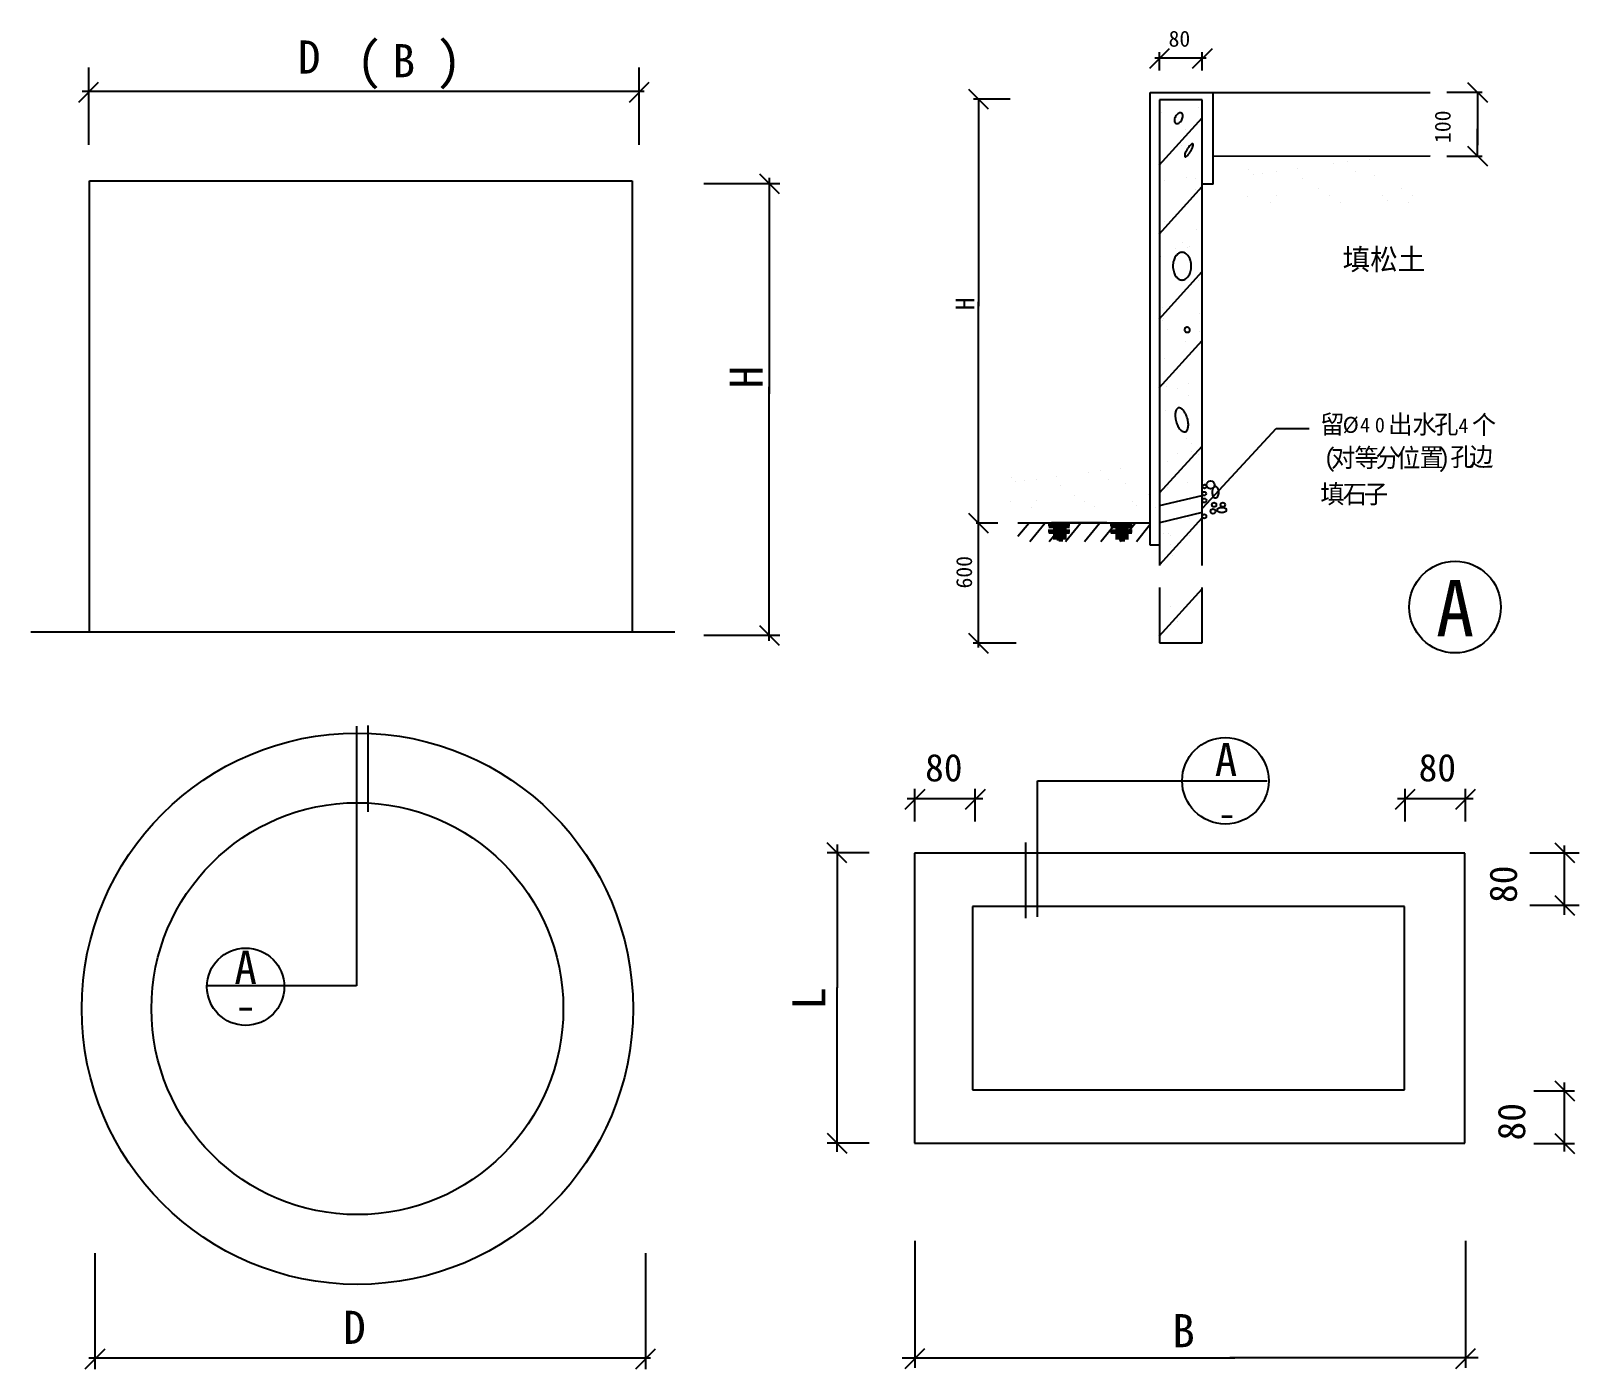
# Model space of a CAD drawing. Header units: metres. Extents: x 165.9 to 263.1, y 143.4 to 227.5.
import ezdxf

# ---------------------------------------------------------------- set-up
doc = ezdxf.new("R2010")
doc.units = ezdxf.units.M
doc.layers.add('ZZ-1', color=7, linetype='Continuous')

# ---------------------------------------------------------------- blocks, each defined once
blk = doc.blocks.new('X0')
for p, q in [((3709.82, 5806.54), (3709.82, 5806.54)), ((3803.28, 5808.47), (3803.28, 5808.47)), ((3871.19, 5817.41), (3871.19, 5817.41)), ((3897.22, 5820.84), (3897.22, 5820.84)), ((3937.87, 5826.19), (3937.87, 5826.19)), ((3719.04, 5798.1), (3719.04, 5798.1)), ((3736.61, 5799.69), (3736.61, 5799.69)), ((3762.63, 5803.12), (3762.63, 5803.12)), ((3812.75, 5789.61), (3812.75, 5789.61)), ((3912.85, 5802.12), (3912.85, 5802.12)), ((3947.8, 5794.47), (3947.8, 5794.47)), ((4078.68, 5796.14), (4078.68, 5796.14)), ((4112.92, 5800.4), (4112.92, 5800.4)), ((4122.13, 5791.96), (4122.13, 5791.96)), ((3707.49, 5756.19), (3707.49, 5756.19)), ((3752.46, 5743.34), (3752.46, 5743.34)), ((3762.54, 5758.24), (3762.54, 5758.24)), ((3842.12, 5769.9), (3842.12, 5769.9)), ((3863.2, 5756.47), (3863.2, 5756.47)), ((3883.34, 5745.01), (3883.34, 5745.01)), ((3962.61, 5756.52), (3962.61, 5756.52)), ((3971.83, 5748.07), (3971.83, 5748.07)), ((3997.82, 5770.19), (3997.82, 5770.19)), ((4011.24, 5744.4), (4011.24, 5744.4)), ((4018.91, 5756.75), (4018.91, 5756.75))]:
    blk.add_line(p, q)

msp = doc.modelspace()

# ---------------------------------------------------------------- linework, layer by layer
for p, q in [((236.48, 225.81), (239.72, 225.81)), ((236.77, 225.01), (236.77, 226.15)), ((239.46, 225.01), (239.46, 226.15)), ((169.48, 225.2), (169.48, 220.33)), ((204.07, 225.2), (204.07, 220.33)), ((204.4, 223.69), (169.09, 223.69)), ((227.4, 223.21), (225.1, 223.21)), ((225.4, 223.21), (225.4, 210.19)), ((236.2, 223.63), (253.79, 223.63)), ((236.2, 195.18), (236.2, 223.63)), ((240.16, 217.87), (240.16, 223.63)), ((254.83, 223.64), (257.05, 223.64)), ((256.75, 223.64), (256.75, 220.32)), ((236.75, 219.06), (239.45, 222.04)), ((236.93, 222.37), (236.93, 222.37)), ((239.2, 222.67), (239.2, 222.67)), ((237.72, 221.73), (237.72, 221.73)), ((238.42, 221.28), (238.42, 221.28)), ((238.9, 221.45), (238.9, 221.45)), ((256.75, 219.63), (256.75, 221.34)), ((238.18, 220.31), (238.18, 220.31)), ((247.73, 219.15), (247.73, 219.15)), ((248.6, 219.26), (248.6, 219.26)), ((249.96, 219.44), (249.96, 219.44)), ((254.83, 219.63), (257.05, 219.63)), ((169.54, 189.73), (169.54, 218.07)), ((169.54, 218.07), (203.64, 218.07)), ((203.64, 218.07), (203.64, 189.73)), ((212.93, 217.89), (208.14, 217.89)), ((212.26, 218.27), (212.26, 204.68)), ((237.12, 218.08), (237.12, 218.08)), ((238.47, 218.26), (238.47, 218.26)), ((239.01, 218.24), (239.01, 218.24)), ((242.36, 218.79), (242.36, 218.79)), ((242.66, 218.5), (242.66, 218.5)), ((243.25, 218.56), (243.25, 218.56)), ((244.12, 218.67), (244.12, 218.67)), ((245.47, 218.85), (245.47, 218.85)), ((245.79, 218.22), (245.79, 218.22)), ((249.12, 218.64), (249.12, 218.64)), ((250.29, 218.38), (250.29, 218.38)), ((236.75, 214.73), (239.45, 217.71)), ((239.06, 217.55), (239.06, 217.55)), ((240.16, 217.87), (239.46, 217.87)), ((242.28, 217.11), (242.28, 217.11)), ((244.11, 217.18), (244.11, 217.18)), ((246.77, 217.56), (246.77, 217.56)), ((247.47, 217.12), (247.47, 217.12)), ((250.78, 217.12), (250.78, 217.12)), ((251.96, 217.57), (251.96, 217.57)), ((252.66, 217.13), (252.66, 217.13)), ((243.78, 216.68), (243.78, 216.68)), ((248.14, 216.73), (248.14, 216.73)), ((251.09, 216.84), (251.09, 216.84)), ((252.4, 216.71), (252.4, 216.71)), ((237.1, 215.49), (237.1, 215.49)), ((239.11, 215.03), (239.11, 215.03)), ((238.25, 214.19), (238.25, 214.19)), ((236.87, 213.31), (236.87, 213.31)), ((237.78, 213.85), (237.78, 213.85)), ((238.55, 213.91), (238.55, 213.91)), ((238.65, 213.97), (238.65, 213.97)), ((236.75, 209.39), (239.45, 212.37)), ((238.45, 211.31), (238.45, 211.31)), ((239.22, 211.82), (239.22, 211.82)), ((225.4, 188.75), (225.4, 210.47)), ((236.96, 209.32), (236.96, 209.32)), ((236.97, 210.09), (236.97, 210.09)), ((237.06, 209.44), (237.06, 209.44)), ((239.32, 209.74), (239.32, 209.74)), ((237.27, 208.75), (237.27, 208.75)), ((239.32, 208.61), (239.32, 208.61)), ((236.75, 205.06), (239.45, 208.04)), ((238.41, 207.99), (238.41, 207.99)), ((237.08, 206.88), (237.08, 206.88)), ((238.59, 205.33), (238.59, 205.33)), ((239.43, 205.4), (239.43, 205.4)), ((212.26, 189.18), (212.26, 205.12)), ((237.24, 205.15), (237.24, 205.15)), ((237.91, 205.02), (237.91, 205.02)), ((238.61, 204.58), (238.61, 204.58)), ((236.82, 203.4), (236.82, 203.4)), ((237.18, 203.67), (237.18, 203.67)), ((239.51, 197.53), (244.1, 202.51)), ((244.1, 202.51), (246.19, 202.51)), ((236.78, 198.46), (239.45, 201.4)), ((238.48, 201.88), (238.48, 201.88)), ((238.78, 201.59), (238.78, 201.59)), ((237.29, 200.46), (237.29, 200.46)), ((237.91, 200.92), (237.91, 200.92)), ((238.78, 201.04), (238.78, 201.04)), ((239.26, 200.85), (239.26, 200.85)), ((237.3, 198.78), (237.3, 198.78)), ((236.78, 197.67), (239.45, 198.3)), ((225.25, 196.58), (226.62, 196.58)), ((228.56, 196.55), (227.88, 195.72)), ((229.58, 196.55), (228.64, 195.4)), ((232.07, 196.57), (229.38, 196.57)), ((231.69, 196.57), (229.39, 196.57)), ((229.78, 196.5), (231.15, 196.5)), ((230.78, 196.55), (229.84, 195.4)), ((233.47, 196.59), (229.99, 196.59)), ((233.47, 196.59), (229.99, 196.59)), ((231.81, 196.55), (230.87, 195.4)), ((233.01, 196.55), (232.07, 195.4)), ((234.04, 196.55), (233.1, 195.4)), ((233.68, 196.5), (235.06, 196.5)), ((235.24, 196.55), (234.3, 195.4)), ((239.45, 197.24), (236.78, 196.58)), ((236.79, 193.97), (239.45, 196.9)), ((238.64, 196.86), (238.64, 196.86)), ((239.45, 196.81), (239.45, 196.81)), ((229.78, 196.43), (231.15, 196.43)), ((229.78, 196.13), (231.15, 196.13)), ((229.78, 196.05), (231.15, 196.05)), ((231.13, 196.38), (229.83, 196.38)), ((231.13, 196.3), (229.83, 196.3)), ((231.13, 196), (229.83, 196)), ((231.13, 195.93), (229.83, 195.93)), ((230.1, 196.25), (230.93, 196.25)), ((230.1, 196.18), (230.93, 196.18)), ((230.1, 195.88), (230.93, 195.88)), ((230.1, 195.8), (230.93, 195.8)), ((230.1, 195.68), (230.93, 195.68)), ((230.1, 195.6), (230.93, 195.6)), ((230.33, 195.53), (230.7, 195.53)), ((233.68, 196.43), (235.06, 196.43)), ((233.68, 196.13), (235.06, 196.13)), ((233.68, 196.05), (235.06, 196.05)), ((235.04, 196.38), (233.73, 196.38)), ((235.04, 196.3), (233.73, 196.3)), ((235.04, 196), (233.73, 196)), ((235.04, 195.93), (233.73, 195.93)), ((234.01, 196.25), (234.84, 196.25)), ((234.01, 196.18), (234.84, 196.18)), ((234.01, 195.88), (234.84, 195.88)), ((234.01, 195.8), (234.84, 195.8)), ((234.01, 195.68), (234.84, 195.68)), ((234.01, 195.6), (234.84, 195.6)), ((234.24, 195.53), (234.61, 195.53)), ((236.2, 196.47), (235.33, 195.4)), ((237.04, 195.91), (237.04, 195.91)), ((237.36, 195.94), (237.36, 195.94)), ((237.46, 195.77), (237.46, 195.77)), ((238.64, 195.8), (238.64, 195.8)), ((238.72, 196.12), (238.72, 196.12)), ((230.7, 195.45), (230.45, 195.45)), ((234.61, 195.45), (234.36, 195.45)), ((236.78, 195.18), (236.2, 195.18)), ((237.5, 195.23), (237.5, 195.23)), ((237.6, 194.54), (237.6, 194.54)), ((236.75, 189.46), (239.45, 192.44)), ((237.49, 191.3), (237.49, 191.3)), ((237.92, 190.41), (237.92, 190.41)), ((212.93, 189.51), (208.14, 189.51)), ((227.77, 189.03), (225.08, 189.03)), ((186.32, 183.8), (186.32, 167.49)), ((229.11, 180.38), (243.55, 180.38)), ((229.11, 171.83), (229.11, 180.38)), ((220.93, 179.27), (225.68, 179.27)), ((221.4, 177.82), (221.4, 179.88)), ((225.19, 177.82), (225.19, 179.88)), ((251.73, 179.27), (256.49, 179.27)), ((252.21, 177.82), (252.21, 179.88)), ((256, 177.82), (256, 179.88)), ((186.32, 178.52), (186.32, 178.52)), ((216.52, 176.38), (216.52, 167.36)), ((262.23, 171.96), (262.23, 176.31)), ((218.53, 175.85), (215.89, 175.85)), ((255.97, 175.83), (221.39, 175.83)), ((221.39, 175.83), (221.39, 157.62)), ((255.97, 157.62), (255.97, 175.83)), ((260.04, 175.86), (262.78, 175.86)), ((260.4, 175.86), (263.14, 175.86)), ((252.17, 172.48), (225.03, 172.48)), ((225.03, 172.48), (225.03, 160.97)), ((252.17, 160.97), (252.17, 172.48)), ((260.04, 172.56), (262.78, 172.56)), ((260.4, 172.56), (263.14, 172.56)), ((186.32, 167.49), (176.95, 167.49)), ((216.52, 157.06), (216.52, 167.4)), ((225.03, 160.97), (252.17, 160.97)), ((260.31, 160.9), (262.85, 160.9)), ((262.23, 157.08), (262.23, 161.43)), ((218.53, 157.62), (215.89, 157.62)), ((221.39, 157.62), (255.97, 157.62)), ((260.31, 157.6), (262.85, 157.6)), ((221.4, 151.48), (221.4, 143.5)), ((256, 151.48), (256, 143.5)), ((169.89, 150.7), (169.89, 143.42)), ((204.48, 150.7), (204.48, 143.42)), ((204.8, 144.11), (169.5, 144.11)), ((220.62, 144.13), (241.52, 144.13)), ((256.8, 144.13), (241.19, 144.13))]:
    msp.add_line(p, q)
for points in [[(237.39, 226.37), (236.15, 225.13)], [(240.08, 226.37), (238.83, 225.13)], [(170.1, 224.25), (168.86, 223)], [(204.7, 224.25), (203.45, 223)], [(224.77, 223.83), (226.02, 222.59)], [(256.13, 224.26), (257.38, 223.01)], [(236.78, 223.16), (236.78, 193.91)], [(239.45, 223.16), (236.78, 223.16)], [(239.45, 193.91), (239.45, 223.16)], [(256.13, 220.26), (257.38, 219.01)], [(240.16, 219.63), (253.79, 219.64)], [(211.64, 218.51), (212.88, 217.27)], [(224.77, 197.2), (226.02, 195.95)], [(227.88, 196.58), (236.2, 196.58)], [(236.78, 192.53), (236.78, 189.05)], [(239.45, 189.05), (239.45, 192.53)], [(165.87, 189.73), (206.33, 189.73)], [(211.64, 190.13), (212.88, 188.89)], [(224.77, 189.65), (226.02, 188.4)], [(236.78, 189.05), (239.45, 189.05)], [(187.05, 178.43), (187.05, 183.85)], [(222.03, 179.83), (220.78, 178.58)], [(225.82, 179.83), (224.57, 178.58)], [(252.83, 179.83), (251.59, 178.58)], [(256.62, 179.83), (255.38, 178.58)], [(217.14, 175.23), (215.89, 176.48)], [(228.35, 176.5), (228.35, 171.75)], [(261.61, 176.48), (262.85, 175.24)], [(261.61, 173.18), (262.85, 171.93)], [(261.61, 161.52), (262.85, 160.28)], [(215.89, 158.24), (217.14, 156.99)], [(261.61, 158.22), (262.85, 156.97)], [(170.51, 144.67), (169.26, 143.42)], [(205.1, 144.67), (203.85, 143.42)], [(222.02, 144.68), (220.77, 143.44)], [(256.62, 144.68), (255.38, 143.44)]]:
    msp.add_lwpolyline(points)
for points in [[(237.79, 222.11, 0.06), (237.73, 221.98, 0.07), (237.72, 221.85, 0.11), (237.75, 221.74, 0.15), (237.8, 221.68, 0.15), (237.88, 221.67, 0.11), (237.99, 221.7, 0.07), (238.09, 221.78, 0.06), (238.18, 221.9, 0.06), (238.23, 222.04, 0.07), (238.25, 222.16, 0.11), (238.22, 222.27, 0.15), (238.16, 222.33, 0.15), (238.08, 222.35, 0.11), (237.97, 222.31, 0.07), (237.88, 222.24, 0.06), (237.79, 222.11, 0.06)], [(238.52, 220.06, 0.03), (238.43, 219.89, 0.04), (238.38, 219.76, 0.08), (238.37, 219.63, 0.25), (238.39, 219.59, 0.25), (238.43, 219.59, 0.08), (238.54, 219.67, 0.04), (238.63, 219.77, 0.03), (238.74, 219.93, 0.03), (238.82, 220.1, 0.04), (238.87, 220.23, 0.08), (238.89, 220.35, 0.25), (238.87, 220.39, 0.25), (238.82, 220.39, 0.08), (238.72, 220.32, 0.04), (238.63, 220.21, 0.03), (238.52, 220.06, 0.03)], [(237.62, 212.71, 0.07), (237.67, 212.37, 0.08), (237.79, 212.1, 0.11), (237.99, 211.9, 0.14), (238.2, 211.84, 0.14), (238.4, 211.9, 0.11), (238.61, 212.1, 0.08), (238.73, 212.37, 0.07), (238.77, 212.71, 0.07), (238.73, 213.06, 0.08), (238.61, 213.32, 0.11), (238.4, 213.52, 0.14), (238.2, 213.58, 0.14), (237.99, 213.52, 0.11), (237.79, 213.32, 0.08), (237.67, 213.06, 0.07), (237.62, 212.71, 0.07)], [(238.56, 208.86, 0.09), (238.5, 208.87, 0.09), (238.43, 208.85, 0.1), (238.38, 208.82, 0.11), (238.35, 208.76, 0.11), (238.35, 208.7, 0.1), (238.37, 208.64, 0.09), (238.42, 208.59, 0.09), (238.48, 208.56, 0.09), (238.55, 208.56, 0.09), (238.61, 208.57, 0.1), (238.66, 208.61, 0.11), (238.69, 208.67, 0.11), (238.69, 208.73, 0.1), (238.67, 208.79, 0.09), (238.62, 208.83, 0.09), (238.56, 208.86, 0.09)], [(237.96, 203.8, 0.18), (237.86, 203.73, 0.1), (237.78, 203.51, 0.06), (237.77, 203.27, 0.05), (237.83, 202.95, 0.05), (237.94, 202.66, 0.06), (238.08, 202.45, 0.1), (238.26, 202.32, 0.18), (238.39, 202.3, 0.18), (238.5, 202.38, 0.1), (238.58, 202.59, 0.06), (238.59, 202.84, 0.05), (238.53, 203.15, 0.05), (238.41, 203.45, 0.06), (238.27, 203.66, 0.1), (238.09, 203.79, 0.18), (237.96, 203.8, 0.18)], [(240.08, 198.51, 0.06), (240.1, 198.36, 0.07), (240.14, 198.25, 0.11), (240.22, 198.17, 0.15), (240.29, 198.15, 0.15), (240.37, 198.17, 0.11), (240.44, 198.25, 0.07), (240.49, 198.36, 0.06), (240.51, 198.51, 0.06), (240.49, 198.65, 0.07), (240.44, 198.76, 0.11), (240.37, 198.84, 0.15), (240.29, 198.86, 0.15), (240.22, 198.84, 0.11), (240.14, 198.76, 0.07), (240.1, 198.65, 0.06), (240.08, 198.51, 0.06)], [(240.69, 197.53, 0.05), (240.57, 197.52, 0.06), (240.48, 197.49, 0.1), (240.41, 197.44, 0.18), (240.39, 197.39, 0.18), (240.41, 197.34, 0.1), (240.48, 197.29, 0.06), (240.57, 197.26, 0.05), (240.69, 197.24, 0.05), (240.81, 197.26, 0.06), (240.91, 197.29, 0.1), (240.98, 197.34, 0.18), (240.99, 197.39, 0.18), (240.98, 197.44, 0.1), (240.91, 197.49, 0.06), (240.81, 197.52, 0.05), (240.69, 197.53, 0.05)]]:
    msp.add_lwpolyline(points, format="xyb")
for centre, radius in [((239.59, 198.42), 0.12), ((239.61, 198.87), 0.12), ((239.99, 198.97), 0.25), ((239.6, 197.99), 0.13), ((240.14, 197.31), 0.15), ((240.21, 197.72), 0.14), ((240.76, 197.72), 0.14), ((239.59, 196.99), 0.13), ((255.35, 191.29), 2.88), ((186.38, 166.06), 17.32), ((240.92, 180.38), 2.72), ((186.38, 166.06), 12.94), ((179.36, 167.44), 2.43)]:
    msp.add_circle(centre, radius)

# ---------------------------------------------------------------- block references
at = {"xscale": 0.03, "yscale": 0.03, "zscale": 0.03}
msp.add_blockref('X0', (116.18, 25.23), dxfattribs=at)

# ---------------------------------------------------------------- texts
for s, height, p in [('D', 2.08, (182.65, 224.81)), ('(', 2.37, (186.31, 224.45)), ('B', 2.08, (188.59, 224.58)), (')', 2.37, (191.32, 224.45)), ('80', 1, (237.35, 226.5)), ('填松土', 1.33, (248.29, 212.47)), ('留', 1.17, (246.88, 202.19)), ('出', 1.17, (251.15, 202.19)), ('水', 1.17, (252.67, 202.19)), ('孔', 1.17, (254.04, 202.19)), ('个', 1.17, (256.41, 202.16)), ('%%C', 1, (248.29, 202.24)), ('4', 0.93, (249.38, 202.27)), ('0', 0.93, (250.31, 202.27)), ('4', 0.93, (255.56, 202.22)), ('(', 1.17, (247.09, 200.09)), ('对', 1.17, (247.56, 200.09)), ('位', 1.17, (251.66, 200.08)), ('置', 1.17, (253.12, 200.11)), (')', 1.17, (254.26, 200.08)), ('孔', 1.17, (255.06, 200.15)), ('边', 1.17, (256.23, 200.15)), ('填', 1.17, (246.89, 197.81)), ('石', 1.17, (248.29, 197.81)), ('子', 1.17, (249.62, 197.81)), ('A', 3.53, (254.15, 189.46)), ('80', 1.73, (222.05, 180.34)), ('A', 2.08, (240.25, 180.67)), ('80', 1.73, (253.06, 180.34)), ('-', 1.73, (240.43, 177.46)), ('A', 2.08, (178.65, 167.62)), ('-', 2.08, (178.65, 165.23)), ('D', 2.08, (185.49, 145)), ('B', 2.08, (237.58, 144.79))]:
    msp.add_text(s, height=height).set_placement(p)
for s, height, p in [('100', 1, (255.07, 220.45)), ('H', 1.17, (225.14, 209.95)), ('H', 2.08, (211.85, 205.03)), ('600', 1, (225, 192.46)), ('80', 1.73, (259.24, 172.7)), ('L', 2.08, (215.78, 165.99)), ('80', 1.73, (259.76, 157.78))]:
    msp.add_text(s, height=height, rotation=90).set_placement(p)
at = {"layer": 'ZZ-1'}
for s, p in [('等', (249.03, 200.09)), ('分', (250.35, 200.09))]:
    msp.add_text(s, height=1.17, dxfattribs=at).set_placement(p)

doc.saveas('drawing.dxf')
